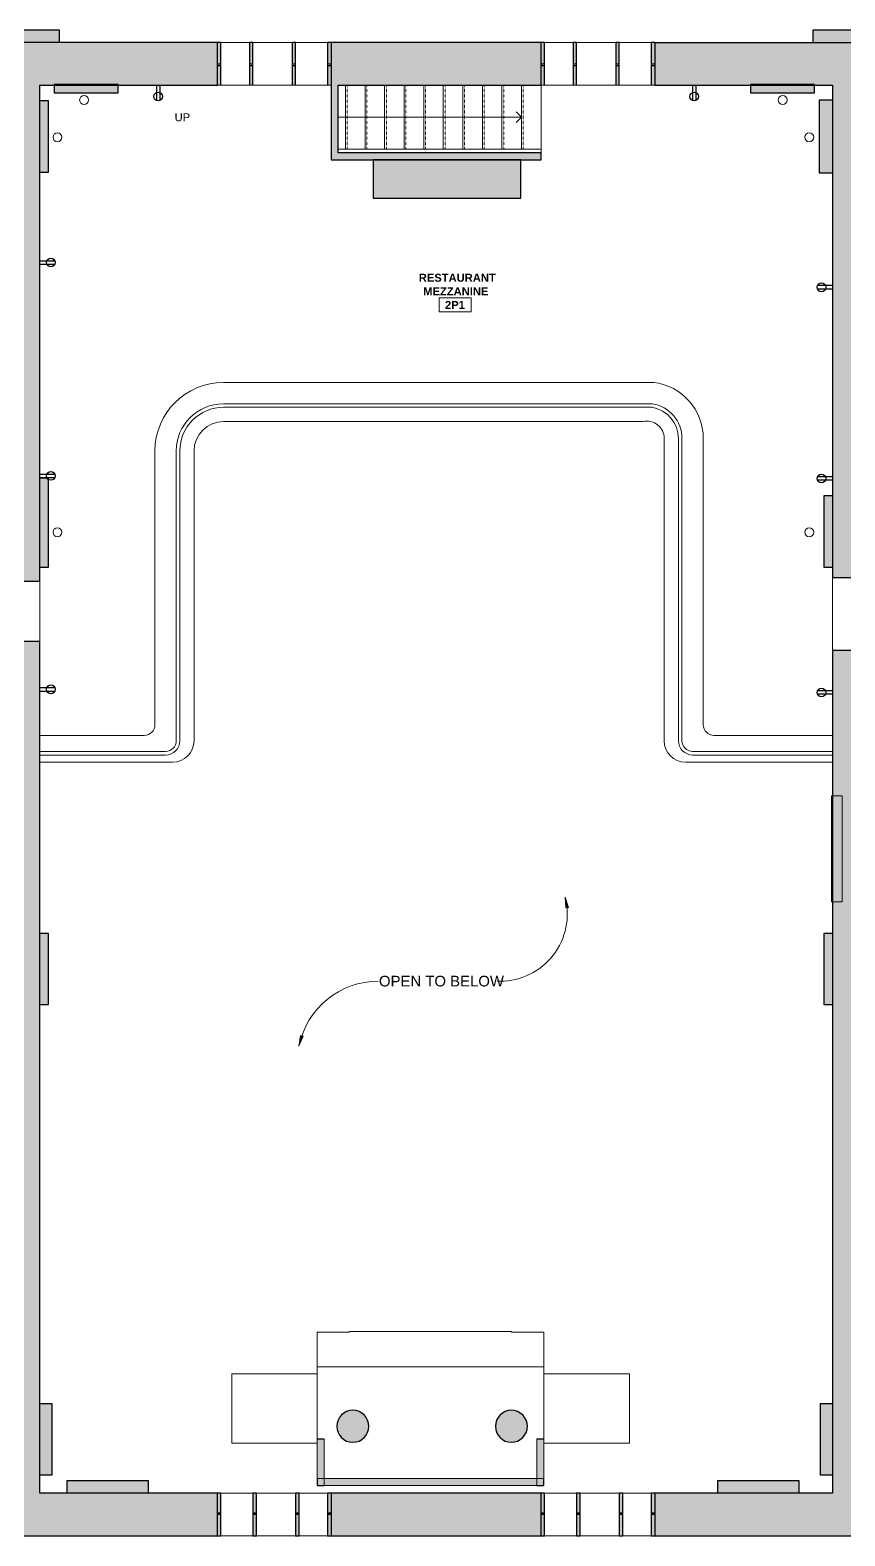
# Model space of a CAD drawing. Header units: inches. Extents: x -1176 to 1507, y -2563 to 978.
# Drawn here: x 13 to 471, y -1 to 846 of the extents above; entities that cross this region are included whole.
import ezdxf

# ---------------------------------------------------------------- set-up
doc = ezdxf.new("R2010")
doc.units = ezdxf.units.IN
doc.header["$MEASUREMENT"] = 0
doc.linetypes.add('Overhead 1_16_', pattern=[0.101562, 0.0625, -0.039062])
for name, color, linetype, lineweight in [('A-ANNO-NOTE', 131, 'Continuous', 40), ('A-AREA-IDEN', 2, 'Continuous', 9), ('A-FLOR', 192, 'Continuous', 18), ('A-FLOR-HRAL', 11, 'Continuous', 18), ('A-GENM', 13, 'Continuous', 18), ('A-GLAZ', 151, 'Continuous', 18), ('A-WALL', 113, 'Continuous', 18), ('A-WALL-PATT', 111, 'Continuous', 18), ('G-ANNO-TEXT', 231, 'Continuous', 9), ('I-WALL', 2, 'Continuous', 18), ('S-COLS', 52, 'Continuous', 18), ('S-STRS', 31, 'Continuous', 18), ('S-STRS-ANNO', 31, 'Continuous', 9), ('S-STRS-IDEN', 31, 'Continuous', 9)]:
    doc.layers.add(name, color=color, linetype=linetype, lineweight=lineweight)
doc.styles.add('Swis721 Lt BT', font='swissl.ttf', dxfattribs={"height": 4.5})
doc.styles.add('Swis721 Lt BT_2', font='swissl.ttf', dxfattribs={"height": 6})
doc.styles.add('Swis721 Lt BT_B', font='', dxfattribs={"height": 4.5})
doc.styles.get('Swis721 Lt BT_B').set_extended_font_data('Swis721 Lt BT', bold=True)

# ---------------------------------------------------------------- blocks, each defined once
blk = doc.blocks.new('Chapel Windows - Chapel Windows-5456359-2nd Floor Power _ Signal')
at = {"layer": 'A-GLAZ'}
h = blk.add_hatch(color=250, dxfattribs=at)
h.paths.add_polyline_path([(32, -12), (32, -1), (30, -1), (30, -12)], flags=0)
h.paths.add_polyline_path([(10, -12), (12, -12), (12, -1), (10, -1)], flags=0)
h.paths.add_polyline_path([(-12, -12), (-12, -1), (-14, -1), (-14, -12)], flags=0)
h.paths.add_polyline_path([(-30, -12), (-30, -1), (-32, -1), (-32, -12)], flags=0)
h.paths.add_polyline_path([(32, 0), (32, 12), (30, 12), (30, 0)], flags=0)
h.paths.add_polyline_path([(11.31, 0), (12, 0), (12, 12), (10, 12), (10, 0)], flags=0)
h.paths.add_polyline_path([(-12, 0), (-12, 12), (-14, 12), (-14, 0)], flags=0)
h.paths.add_polyline_path([(-30, 0), (-30, 12), (-32, 12), (-32, 0)], flags=0)
at = {"layer": 'A-GLAZ', "color": 8, "lineweight": 30}
for p, q in [((-30, 12), (-32, 12)), ((-30, 0), (-30, 12)), ((-12, 12), (-14, 12)), ((-14, 12), (-14, 0)), ((-12, 0), (-12, 12)), ((12, 12), (10, 12)), ((10, 12), (10, 0)), ((12, 0), (12, 12)), ((32, 12), (30, 12)), ((30, 12), (30, 0)), ((-32, 0), (-30, 0)), ((-14, 0), (-12, 0)), ((10, 0), (12, 0)), ((30, 0), (32, 0)), ((-30, -1), (-32, -1)), ((-30, -12), (-30, -1)), ((-12, -1), (-14, -1)), ((-14, -1), (-14, -12)), ((-12, -12), (-12, -1)), ((12, -1), (10, -1)), ((10, -1), (10, -12)), ((12, -12), (12, -1)), ((32, -1), (30, -1)), ((30, -1), (30, -12))]:
    blk.add_line(p, q, dxfattribs=at)
at = {"layer": 'A-GLAZ'}
for p, q in [((-30, 12), (-14, 12)), ((-12, 12), (10, 12)), ((12, 12), (30, 12)), ((-30, 0), (-30, -1)), ((-14, -1), (-14, 0)), ((-12, 0), (-12, -1)), ((10, -1), (10, 0)), ((12, 0), (12, -1)), ((30, -1), (30, 0))]:
    blk.add_line(p, q, dxfattribs=at)
blk = doc.blocks.new('Top Rail Type - Top Rail_Internal_-5277632-2nd Floor Power _ Signal')
at = {"layer": 'A-FLOR-HRAL', "lineweight": 9}
for p, q in [((121.62, 635.42), (362.85, 635.42)), ((362.69, 633.42), (121.62, 633.42)), ((377.52, 445.92), (377.52, 615.91)), ((379.52, 615.91), (379.52, 445.92)), ((95.04, 445.92), (95.04, 608.95)), ((97.04, 608.94), (97.04, 445.92)), ((18.22, 439.92), (89.04, 439.92)), ((89.04, 437.92), (18.22, 437.92)), ((385.52, 439.92), (464.28, 439.92)), ((464.28, 437.92), (385.52, 437.92))]:
    blk.add_line(p, q, dxfattribs=at)
for centre, radius, start, end in [((121.62, 608.84), 26.58, 90, 179.77256), ((359.77, 615.91), 19.75, 0, 81.04484), ((121.62, 608.84), 24.58, 90, 179.77256), ((359.77, 615.91), 17.75, 360, 80.5527), ((89.04, 445.92), 8, 270, 0), ((89.04, 445.92), 6, 270, 0), ((385.52, 445.92), 8, 180, 270), ((385.52, 445.92), 6, 180, 270)]:
    blk.add_arc(centre, radius, start, end, dxfattribs=at)
blk = doc.blocks.new('Top Rail Type - Top Rail_Internal_-V8-2nd Floor Power _ Signal')
at = {"layer": 'A-FLOR-HRAL', "lineweight": 9}
for p, q in [((362.85, 635.42), (121.62, 635.42)), ((362.69, 633.42), (121.62, 633.42)), ((377.52, 445.92), (377.52, 615.91)), ((379.52, 445.92), (379.52, 615.91)), ((95.04, 608.94), (95.04, 445.92)), ((97.04, 608.94), (97.04, 445.92)), ((89.04, 439.92), (18.22, 439.92)), ((89.04, 437.92), (18.22, 437.92)), ((464.28, 439.92), (385.52, 439.92)), ((464.28, 437.92), (385.52, 437.92))]:
    blk.add_line(p, q, dxfattribs=at)
for centre, radius, start, end in [((121.62, 608.84), 26.58, 90, 179.77688), ((359.77, 615.91), 19.75, 360, 81.04484), ((121.62, 608.84), 24.58, 90, 179.76798), ((359.77, 615.91), 17.75, 360, 80.5527), ((89.04, 445.92), 6, 270, 0), ((89.04, 445.92), 8, 270, 0), ((385.52, 445.92), 8, 180, 270), ((385.52, 445.92), 6, 180, 270)]:
    blk.add_arc(centre, radius, start, end, dxfattribs=at)
blk = doc.blocks.new('Concrete-Round-Column - 18_-5510990-2nd Floor Power _ Signal')
at = {"layer": 'S-COLS', "lineweight": 9}
blk.add_hatch(color=7, dxfattribs=at).paths.add_polyline_path([(0, -9), (2, -8.77), (3.9, -8.11), (5.61, -7.04), (7.04, -5.61), (8.11, -3.9), (8.77, -2), (9, 0), (8.77, 2), (8.11, 3.9), (7.04, 5.61), (5.61, 7.04), (3.9, 8.11), (2, 8.77), (0, 9), (-2, 8.77), (-3.9, 8.11), (-5.61, 7.04), (-7.04, 5.61), (-8.11, 3.9), (-8.77, 2), (-9, 0), (-8.77, -2), (-8.11, -3.9), (-7.04, -5.61), (-5.61, -7.04), (-3.9, -8.11), (-2, -8.77)], flags=0)
at = {"layer": 'S-COLS', "color": 8, "lineweight": 30}
for start, end in [(360, 180), (180, 360)]:
    blk.add_arc((0, 0), 9, start, end, dxfattribs=at)
blk = doc.blocks.new('Chapel Windows - Chapel Windows-V9-2nd Floor Power _ Signal')
at = {"layer": 'A-GLAZ'}
h = blk.add_hatch(color=250, dxfattribs=at)
h.paths.add_polyline_path([(-14, 12), (-14, 0), (-12, 0), (-12, 12)], flags=0)
h.paths.add_polyline_path([(-30, 12), (-32, 12), (-32, 0), (-30, 0)], flags=0)
h.paths.add_polyline_path([(10, 12), (10, 0), (12, 0), (12, 12)], flags=0)
h.paths.add_polyline_path([(32, 12), (30, 12), (30, 0), (32, 0)], flags=0)
h.paths.add_polyline_path([(-30, -1), (-32, -1), (-32, -12), (-30, -12)], flags=0)
h.paths.add_polyline_path([(-12, -1), (-14, -1), (-14, -12), (-12, -12)], flags=0)
h.paths.add_polyline_path([(10, -1), (10, -12), (12, -12), (12, -1)], flags=0)
h.paths.add_polyline_path([(32, -1), (30, -1), (30, -12), (32, -12)], flags=0)
at = {"layer": 'A-GLAZ', "color": 8, "lineweight": 30}
for p, q in [((-30, 12), (-32, 12)), ((-30, 0), (-30, 12)), ((-12, 12), (-14, 12)), ((-14, 12), (-14, 0)), ((-12, 0), (-12, 12)), ((12, 12), (10, 12)), ((10, 12), (10, 0)), ((12, 0), (12, 12)), ((32, 12), (30, 12)), ((30, 12), (30, 0)), ((-32, 0), (-30, 0)), ((-14, 0), (-12, 0)), ((10, 0), (12, 0)), ((30, 0), (32, 0)), ((-30, -1), (-32, -1)), ((-30, -12), (-30, -1)), ((-12, -1), (-14, -1)), ((-14, -1), (-14, -12)), ((-12, -12), (-12, -1)), ((12, -1), (10, -1)), ((10, -1), (10, -12)), ((12, -12), (12, -1)), ((32, -1), (30, -1)), ((30, -1), (30, -12)), ((-32, -12), (-30, -12)), ((-14, -12), (-12, -12)), ((10, -12), (12, -12)), ((30, -12), (32, -12))]:
    blk.add_line(p, q, dxfattribs=at)
at = {"layer": 'A-GLAZ'}
for p, q in [((-30, 12), (-14, 12)), ((-12, 12), (10, 12)), ((12, 12), (30, 12)), ((-30, 0), (-30, -1)), ((-14, -1), (-14, 0)), ((-12, 0), (-12, -1)), ((10, -1), (10, 0)), ((12, 0), (12, -1)), ((30, -1), (30, 0)), ((-14, -12), (-30, -12)), ((10, -12), (-12, -12)), ((30, -12), (12, -12))]:
    blk.add_line(p, q, dxfattribs=at)
blk = doc.blocks.new('organ1 - organ-7059108-2nd Floor Power _ Signal')
at = {"layer": 'A-GENM', "lineweight": 9}
blk.add_hatch(color=7, dxfattribs=at).paths.add_polyline_path([(205.86, 751.01), (288.86, 751.01), (288.86, 772.52), (205.86, 772.52)], flags=0)
at = {"layer": 'A-GENM', "color": 8, "lineweight": 30}
for p, q in [((288.86, 772.52), (205.86, 772.52)), ((205.86, 772.52), (205.86, 751.01)), ((288.86, 751.01), (288.86, 772.52)), ((205.86, 751.01), (288.86, 751.01))]:
    blk.add_line(p, q, dxfattribs=at)
blk = doc.blocks.new('Room Tag - Room Name and Number-3379422-2nd Floor Power _ Signal')
at = {"layer": 'A-AREA-IDEN'}
for p, q in [((-0.188, -0.164), (-0.188, -0.002)), ((-0.188, -0.002), (0.187, -0.002)), ((0.187, -0.002), (-0.188, -0.002)), ((-0.188, -0.002), (-0.188, -0.164)), ((0.187, -0.164), (-0.188, -0.164)), ((-0.188, -0.164), (0.187, -0.164)), ((0.187, -0.002), (0.187, -0.164)), ((0.187, -0.164), (0.187, -0.002))]:
    blk.add_line(p, q, dxfattribs=at)

msp = doc.modelspace()

# ---------------------------------------------------------------- hatches: boundary and pattern name
at = {"layer": 'A-WALL-PATT', "lineweight": 9}
for points in [[(-5.28, 838.52), (29.4, 838.52), (29.4, 845.52), (-5.28, 845.52)], [(453.09, 838.52), (487.78, 838.52), (487.78, 845.52), (453.09, 845.52)], [(45.89, 810.26), (62.29, 810.26), (62.29, 814.88), (26.29, 814.88), (26.29, 810.26), (34.32, 810.26)], [(182.22, 776.52), (186.22, 776.52), (186.22, 814.52), (182.22, 814.52), (182.22, 787.72)], [(417.99, 810.25), (453.99, 810.25), (453.99, 814.88), (417.99, 814.88)], [(22.76, 765.68), (23.22, 765.68), (23.22, 805.68), (18.22, 805.68), (18.22, 765.68)], [(464.28, 765.3), (464.28, 806.07), (456.78, 806.07), (456.78, 765.3), (462.17, 765.3)], [(182.22, 772.52), (300.28, 772.52), (300.28, 776.52), (182.22, 776.52)], [(18.22, 543.59), (23.22, 543.59), (23.22, 593.59), (18.22, 593.59)], [(464.28, 543.59), (464.28, 583.59), (459.28, 583.59), (459.28, 543.59), (462.17, 543.59)], [(18.22, 297.59), (23.22, 297.59), (23.22, 337.59), (18.22, 337.59), (18.22, 297.71)], [(459.28, 297.59), (464.28, 297.59), (464.28, 337.59), (459.28, 337.59), (459.28, 297.71)], [(18.22, 33.17), (25.22, 33.17), (25.22, 73.17), (18.22, 73.17), (18.22, 52.71)], [(457.28, 33.17), (464.28, 33.17), (464.28, 73.17), (457.28, 73.17), (457.28, 52.71)], [(174.31, 31.11), (178.31, 31.11), (178.31, 53.28), (174.31, 53.28), (174.31, 52.71)], [(297.84, 31.11), (301.84, 31.11), (301.84, 53.28), (297.84, 53.28), (297.84, 52.71)], [(33.44, 22.83), (79.44, 22.83), (79.44, 29.83), (33.44, 29.83)], [(301.84, 27.11), (301.84, 31.11), (174.31, 31.11), (174.31, 27.11), (297.84, 27.11)], [(445.44, 22.83), (445.44, 29.83), (399.44, 29.83), (399.44, 22.83)]]:
    msp.add_hatch(color=7, dxfattribs=at).paths.add_polyline_path(points, flags=0)
h = msp.add_hatch(color=7, dxfattribs=at)
h.paths.add_polyline_path([(300.28, 814.52), (300.28, 838.52), (182.22, 838.52), (182.22, 814.52), (254.03, 814.52)], flags=0)
h.paths.add_polyline_path([(118.22, 814.52), (118.22, 838.52), (1.72, 838.52), (1.72, 814.52), (69.01, 814.52)], flags=0)
h.paths.add_polyline_path([(464.28, 814.52), (480.78, 814.52), (480.78, 838.52), (364.28, 838.52), (364.28, 814.52), (462.17, 814.52)], flags=0)
h = msp.add_hatch(color=7, dxfattribs=at)
h.paths.add_polyline_path([(1.72, -1.17), (18.22, -1.17), (18.22, 501.68), (1.72, 501.68), (1.72, 52.71)], flags=0)
h.paths.add_polyline_path([(18.22, 535.68), (18.22, 814.52), (1.72, 814.52), (1.72, 535.68)], flags=0)
h = msp.add_hatch(color=7, dxfattribs=at)
h.paths.add_polyline_path([(464.28, -1.17), (480.78, -1.17), (480.78, 496.64), (464.28, 496.64), (464.28, 22.83)], flags=0)
h.paths.add_polyline_path([(480.78, 537.64), (480.78, 814.52), (464.28, 814.52), (464.28, 537.64)], flags=0)
h = msp.add_hatch(color=7, dxfattribs=at)
h.paths.add_polyline_path([(464.28, -1.17), (464.28, 22.83), (364.28, 22.83), (364.28, -1.17)], flags=0)
h.paths.add_polyline_path([(118.22, -1.17), (118.22, 22.83), (18.22, 22.83), (18.22, -1.17), (69.01, -1.17)], flags=0)
h.paths.add_polyline_path([(182.22, -1.17), (300.28, -1.17), (300.28, 22.83), (182.22, 22.83)], flags=0)
at = {"layer": 'G-ANNO-TEXT'}
for points in [[(313.87, 357.94), (314.11, 351.89), (315.67, 352.16)], [(164.07, 274.28), (166.43, 279.85), (164.91, 280.27)]]:
    msp.add_hatch(color=7, dxfattribs=at).paths.add_polyline_path(points, flags=0)

# ---------------------------------------------------------------- linework, layer by layer
at = {"layer": 'A-ANNO-NOTE', "lineweight": 30}
for p, q in [((83.88, 814.19), (83.88, 805.93)), ((85.79, 814.19), (85.79, 805.93)), ((385.44, 814.19), (385.44, 805.93)), ((387.36, 814.19), (387.36, 805.93)), ((18.54, 715.81), (26.8, 715.81)), ((18.54, 713.89), (26.8, 713.89)), ((463.95, 701.86), (455.69, 701.86)), ((463.95, 699.94), (455.69, 699.94)), ((18.54, 595.81), (26.8, 595.81)), ((18.54, 593.89), (26.8, 593.89)), ((463.95, 594.35), (455.69, 594.35)), ((463.95, 592.43), (455.69, 592.43)), ((18.54, 475.81), (26.8, 475.81)), ((18.54, 473.89), (26.8, 473.89)), ((463.95, 474.02), (455.69, 474.02)), ((463.95, 472.1), (455.69, 472.1))]:
    msp.add_line(p, q, dxfattribs=at)
for centre, radius in [((84.84, 808.21), 2.48), ((386.4, 808.21), 2.48), ((24.52, 714.85), 2.48), ((457.97, 700.9), 2.47), ((24.52, 594.85), 2.48), ((457.97, 593.39), 2.47), ((24.52, 474.85), 2.47), ((457.97, 473.06), 2.47)]:
    msp.add_circle(centre, radius, dxfattribs=at)
at = {"layer": 'A-FLOR'}
for p, q in [((182.22, 814.52), (118.22, 814.52)), ((364.28, 814.52), (300.28, 814.52)), ((363.68, 647.42), (121.62, 647.42)), ((121.62, 625.42), (357.62, 625.42)), ((369.52, 615.91), (369.52, 445.92)), ((391.52, 454.92), (391.52, 615.91)), ((83.04, 608.96), (83.04, 454.92)), ((105.04, 445.92), (105.04, 608.92)), ((18.22, 535.68), (18.22, 501.68)), ((464.28, 496.64), (464.28, 537.64)), ((77.04, 448.92), (18.22, 448.92)), ((464.28, 448.92), (397.52, 448.92)), ((18.22, 433.92), (93.04, 433.92)), ((381.52, 433.92), (464.28, 433.92)), ((192.6, 113.44), (174.31, 113.44)), ((174.31, 113.44), (174.31, 53.28)), ((283.56, 113.75), (192.6, 113.75)), ((192.6, 113.75), (192.6, 113.44)), ((283.56, 113.44), (283.56, 113.75)), ((301.84, 113.44), (283.56, 113.44)), ((301.84, 53.28), (301.84, 113.44)), ((301.84, 93.97), (174.31, 93.97)), ((174.31, 89.97), (126.23, 89.97)), ((126.23, 89.97), (126.23, 50.97)), ((349.93, 89.97), (301.84, 89.97)), ((349.93, 50.97), (349.93, 89.97)), ((126.23, 50.97), (174.31, 50.97)), ((301.84, 50.97), (349.93, 50.97))]:
    msp.add_line(p, q, dxfattribs=at)
for centre, radius, start, end in [((43.22, 806.23), 2.5, 0, 180), ((43.22, 806.23), 2.5, 180, 0), ((436.22, 806.23), 2.5, 0, 180), ((436.22, 806.23), 2.5, 180, 0), ((28.22, 785.27), 2.5, 0, 180), ((451.13, 785.27), 2.5, 0, 180), ((28.22, 785.27), 2.5, 180, 0), ((451.13, 785.27), 2.5, 180, 0), ((121.62, 608.84), 38.58, 90, 179.8148), ((359.77, 615.91), 31.75, 0, 82.93978), ((121.62, 608.84), 16.58, 90, 179.7175), ((359.77, 615.91), 9.75, 0, 102.75876), ((28.22, 563.18), 2.5, 0, 180), ((28.22, 563.18), 2.5, 180, 0), ((451.13, 563.18), 2.5, 0, 180), ((451.13, 563.18), 2.5, 180, 0), ((77.04, 454.92), 6, 270, 0), ((397.52, 454.92), 6, 180, 270), ((93.04, 445.92), 12, 270, 0), ((381.52, 445.92), 12, 180, 270)]:
    msp.add_arc(centre, radius, start, end, dxfattribs=at)
at = {"layer": 'A-WALL', "color": 8, "lineweight": 30}
for p, q in [((29.4, 845.52), (-5.28, 845.52)), ((118.22, 838.52), (1.72, 838.52)), ((29.4, 838.52), (29.4, 845.52)), ((118.22, 814.52), (118.22, 838.52)), ((300.28, 838.52), (182.22, 838.52)), ((182.22, 838.52), (182.22, 772.52)), ((300.28, 814.52), (300.28, 838.52)), ((364.28, 838.52), (364.28, 814.52)), ((364.28, 838.52), (480.78, 838.52)), ((487.78, 845.52), (453.09, 845.52)), ((453.09, 845.52), (453.09, 838.52)), ((18.22, 814.52), (118.22, 814.52)), ((18.22, 535.68), (18.22, 814.52)), ((62.29, 814.88), (26.29, 814.88)), ((26.29, 814.88), (26.29, 810.26)), ((62.29, 810.26), (62.29, 814.88)), ((186.22, 814.52), (300.28, 814.52)), ((186.22, 776.52), (186.22, 814.52)), ((364.28, 814.52), (464.28, 814.52)), ((453.99, 814.88), (417.99, 814.88)), ((417.99, 814.88), (417.99, 810.25)), ((453.99, 810.25), (453.99, 814.88)), ((464.28, 814.52), (464.28, 537.64)), ((26.29, 810.26), (62.29, 810.26)), ((417.99, 810.25), (453.99, 810.25)), ((456.78, 806.07), (456.78, 765.3)), ((464.28, 806.07), (456.78, 806.07)), ((182.22, 772.52), (300.28, 772.52)), ((300.28, 776.52), (186.22, 776.52)), ((300.28, 772.52), (300.28, 776.52)), ((456.78, 765.3), (464.28, 765.3)), ((1.72, 535.68), (18.22, 535.68)), ((464.28, 537.64), (480.78, 537.64)), ((18.22, 501.68), (1.72, 501.68)), ((18.22, 22.83), (18.22, 501.68)), ((464.28, 496.64), (464.28, 22.83)), ((480.78, 496.64), (464.28, 496.64)), ((25.22, 73.17), (18.22, 73.17)), ((25.22, 33.17), (25.22, 73.17)), ((457.28, 73.17), (457.28, 33.17)), ((464.28, 73.17), (457.28, 73.17)), ((178.31, 53.28), (174.31, 53.28)), ((301.84, 53.28), (297.84, 53.28)), ((18.22, 33.17), (25.22, 33.17)), ((79.44, 29.83), (33.44, 29.83)), ((33.44, 29.83), (33.44, 22.83)), ((79.44, 22.83), (79.44, 29.83)), ((174.31, 31.11), (174.31, 27.11)), ((174.31, 27.11), (178.31, 27.11)), ((297.84, 27.11), (301.84, 27.11)), ((301.84, 27.11), (301.84, 31.11)), ((445.44, 29.83), (399.44, 29.83)), ((399.44, 29.83), (399.44, 22.83)), ((445.44, 22.83), (445.44, 29.83)), ((457.28, 33.17), (464.28, 33.17)), ((118.22, 22.83), (18.22, 22.83)), ((118.22, -1.17), (118.22, 22.83)), ((300.28, 22.83), (182.22, 22.83)), ((182.22, 22.83), (182.22, -1.17)), ((300.28, -1.17), (300.28, 22.83)), ((464.28, 22.83), (364.28, 22.83)), ((364.28, 22.83), (364.28, -1.17)), ((1.72, -1.17), (118.22, -1.17)), ((182.22, -1.17), (300.28, -1.17)), ((364.28, -1.17), (480.78, -1.17))]:
    msp.add_line(p, q, dxfattribs=at)
at = {"layer": 'A-WALL'}
for p, q in [((469.58, 414.93), (463.58, 414.93)), ((463.58, 414.93), (463.58, 355.32)), ((469.58, 355.32), (469.58, 414.93)), ((463.58, 355.32), (469.58, 355.32)), ((297.84, 31.11), (178.31, 31.11)), ((178.31, 27.11), (297.84, 27.11))]:
    msp.add_line(p, q, dxfattribs=at)
at = {"layer": 'A-WALL', "color": 55}
for p, q in [((174.31, 53.28), (174.31, 31.11)), ((178.31, 31.11), (178.31, 53.28)), ((297.84, 53.28), (297.84, 31.11)), ((301.84, 31.11), (301.84, 53.28)), ((174.31, 31.11), (178.31, 31.11)), ((297.84, 31.11), (301.84, 31.11))]:
    msp.add_line(p, q, dxfattribs=at)
at = {"layer": 'A-WALL', "lineweight": 9}
for p, q in [((178.31, 31.11), (178.31, 27.11)), ((297.84, 27.11), (297.84, 31.11))]:
    msp.add_line(p, q, dxfattribs=at)
at = {"layer": 'G-ANNO-TEXT', "color": 7}
for p, q in [((313.87, 357.94), (314.11, 351.89)), ((315.67, 352.16), (313.87, 357.94)), ((314.11, 351.89), (315.67, 352.16)), ((277.27, 310.77), (275.52, 310.77)), ((164.91, 280.27), (164.07, 274.28)), ((164.07, 274.28), (166.43, 279.85)), ((166.43, 279.85), (164.91, 280.27))]:
    msp.add_line(p, q, dxfattribs=at)
for centre, radius, start, end in [((277.27, 348.54), 37.78, 270, 14.39731), ((208.9, 264.98), 45.78, 90, 168.28721)]:
    msp.add_arc(centre, radius, start, end, dxfattribs=at)
at = {"layer": 'I-WALL', "color": 8, "lineweight": 30}
for p, q in [((23.22, 805.68), (18.22, 805.68)), ((23.22, 765.68), (23.22, 805.68)), ((18.22, 765.68), (23.22, 765.68)), ((23.22, 593.59), (18.22, 593.59)), ((23.22, 543.59), (23.22, 593.59)), ((459.28, 583.59), (459.28, 543.59)), ((464.28, 583.59), (459.28, 583.59)), ((18.22, 543.59), (23.22, 543.59)), ((459.28, 543.59), (464.28, 543.59)), ((23.22, 337.59), (18.22, 337.59)), ((23.22, 297.59), (23.22, 337.59)), ((459.28, 337.59), (459.28, 297.59)), ((464.28, 337.59), (459.28, 337.59)), ((18.22, 297.59), (23.22, 297.59)), ((459.28, 297.59), (464.28, 297.59))]:
    msp.add_line(p, q, dxfattribs=at)
at = {"layer": 'S-STRS', "lineweight": 9}
for p, q in [((190.28, 814.52), (190.28, 778.52)), ((201.28, 814.52), (201.28, 778.52)), ((212.28, 814.52), (212.28, 778.52)), ((223.28, 814.52), (223.28, 778.52)), ((234.28, 814.52), (234.28, 778.52)), ((245.28, 814.52), (245.28, 778.52)), ((256.28, 814.52), (256.28, 778.52)), ((267.28, 814.52), (267.28, 778.52)), ((278.28, 814.52), (278.28, 778.52)), ((289.28, 814.52), (289.28, 778.52)), ((300.28, 814.52), (300.28, 778.52)), ((186.22, 778.52), (190.28, 778.52)), ((190.28, 778.52), (201.28, 778.52)), ((201.28, 778.52), (212.28, 778.52)), ((212.28, 778.52), (223.28, 778.52)), ((223.28, 778.52), (234.28, 778.52)), ((234.28, 778.52), (245.28, 778.52)), ((245.28, 778.52), (256.28, 778.52)), ((256.28, 778.52), (267.28, 778.52)), ((267.28, 778.52), (278.28, 778.52)), ((278.28, 778.52), (289.28, 778.52)), ((289.28, 778.52), (300.28, 778.52)), ((300.28, 776.52), (300.28, 778.52))]:
    msp.add_line(p, q, dxfattribs=at)
at = {"layer": 'S-STRS', "linetype": 'Overhead 1_16_', "lineweight": 9}
for p, q in [((191.28, 814.52), (191.28, 778.52)), ((202.28, 814.52), (202.28, 778.52)), ((213.28, 814.52), (213.28, 778.52)), ((224.28, 814.52), (224.28, 778.52)), ((235.28, 814.52), (235.28, 778.52)), ((246.28, 814.52), (246.28, 778.52)), ((257.28, 814.52), (257.28, 778.52)), ((268.28, 814.52), (268.28, 778.52)), ((279.28, 814.52), (279.28, 778.52)), ((290.28, 814.52), (290.28, 778.52))]:
    msp.add_line(p, q, dxfattribs=at)
at = {"layer": 'S-STRS-ANNO'}
for p, q in [((186.22, 796.52), (190.28, 796.52)), ((190.28, 796.52), (201.28, 796.52)), ((201.28, 796.52), (212.28, 796.52)), ((212.28, 796.52), (223.28, 796.52)), ((223.28, 796.52), (234.28, 796.52)), ((234.28, 796.52), (245.28, 796.52)), ((245.28, 796.52), (256.28, 796.52)), ((256.28, 796.52), (267.28, 796.52)), ((267.28, 796.52), (278.28, 796.52)), ((278.28, 796.52), (289.28, 796.52)), ((289.28, 796.52), (286.28, 799.52)), ((289.28, 796.52), (286.28, 793.52))]:
    msp.add_line(p, q, dxfattribs=at)

# ---------------------------------------------------------------- block references
at = {"layer": 'A-AREA-IDEN', "xscale": 47.99999999999997, "yscale": 47.99999999999997, "zscale": 47.99999999999997}
msp.add_blockref('Room Tag - Room Name and Number-3379422-2nd Floor Power _ Signal', (251.91, 695.04), dxfattribs=at)
at = {"layer": 'A-FLOR-HRAL', "lineweight": 9}
for name in ['Top Rail Type - Top Rail_Internal_-5277632-2nd Floor Power _ Signal', 'Top Rail Type - Top Rail_Internal_-V8-2nd Floor Power _ Signal']:
    msp.add_blockref(name, (0, 0), dxfattribs=at)
at = {"layer": 'A-GENM', "lineweight": 9}
msp.add_blockref('organ1 - organ-7059108-2nd Floor Power _ Signal', (0, 0), dxfattribs=at)
at = {"layer": 'A-GLAZ'}
for p in [(150.22, 826.52), (332.28, 826.52)]:
    msp.add_blockref('Chapel Windows - Chapel Windows-5456359-2nd Floor Power _ Signal', p, dxfattribs=at)
at = {"layer": 'A-GLAZ', "rotation": 180}
for p in [(150.22, 10.83), (332.28, 10.83)]:
    msp.add_blockref('Chapel Windows - Chapel Windows-V9-2nd Floor Power _ Signal', p, dxfattribs=at)
at = {"layer": 'S-COLS', "lineweight": 9}
for p in [(194.35, 60.46), (283.56, 60.46)]:
    msp.add_blockref('Concrete-Round-Column - 18_-5510990-2nd Floor Power _ Signal', p, dxfattribs=at)

# ---------------------------------------------------------------- texts
at = {"layer": 'A-AREA-IDEN', "char_height": 4.5, "attachment_point": 1, "style": 'Swis721 Lt BT_B'}
for s, insert, width in [('RESTAURANT', (231.48, 708.53), 49.389), ('MEZZANINE', (233.98, 700.91), 43.329), ('2P1', (246.21, 693.24), 13.332)]:
    msp.add_mtext(s, dxfattribs=dict(at, insert=insert, width=width))
at = {"layer": 'G-ANNO-TEXT', "color": 7, "insert": (209.09, 313.77), "char_height": 6, "width": 80.295, "attachment_point": 1, "style": 'Swis721 Lt BT_2'}
msp.add_mtext('OPEN TO BELOW', dxfattribs=at)
at = {"layer": 'S-STRS-IDEN', "insert": (94.14, 798.76), "char_height": 4.5, "width": 9.7692, "attachment_point": 1, "line_spacing_factor": 1.005062, "style": 'Swis721 Lt BT'}
msp.add_mtext('UP', dxfattribs=at)

doc.saveas('drawing.dxf')
